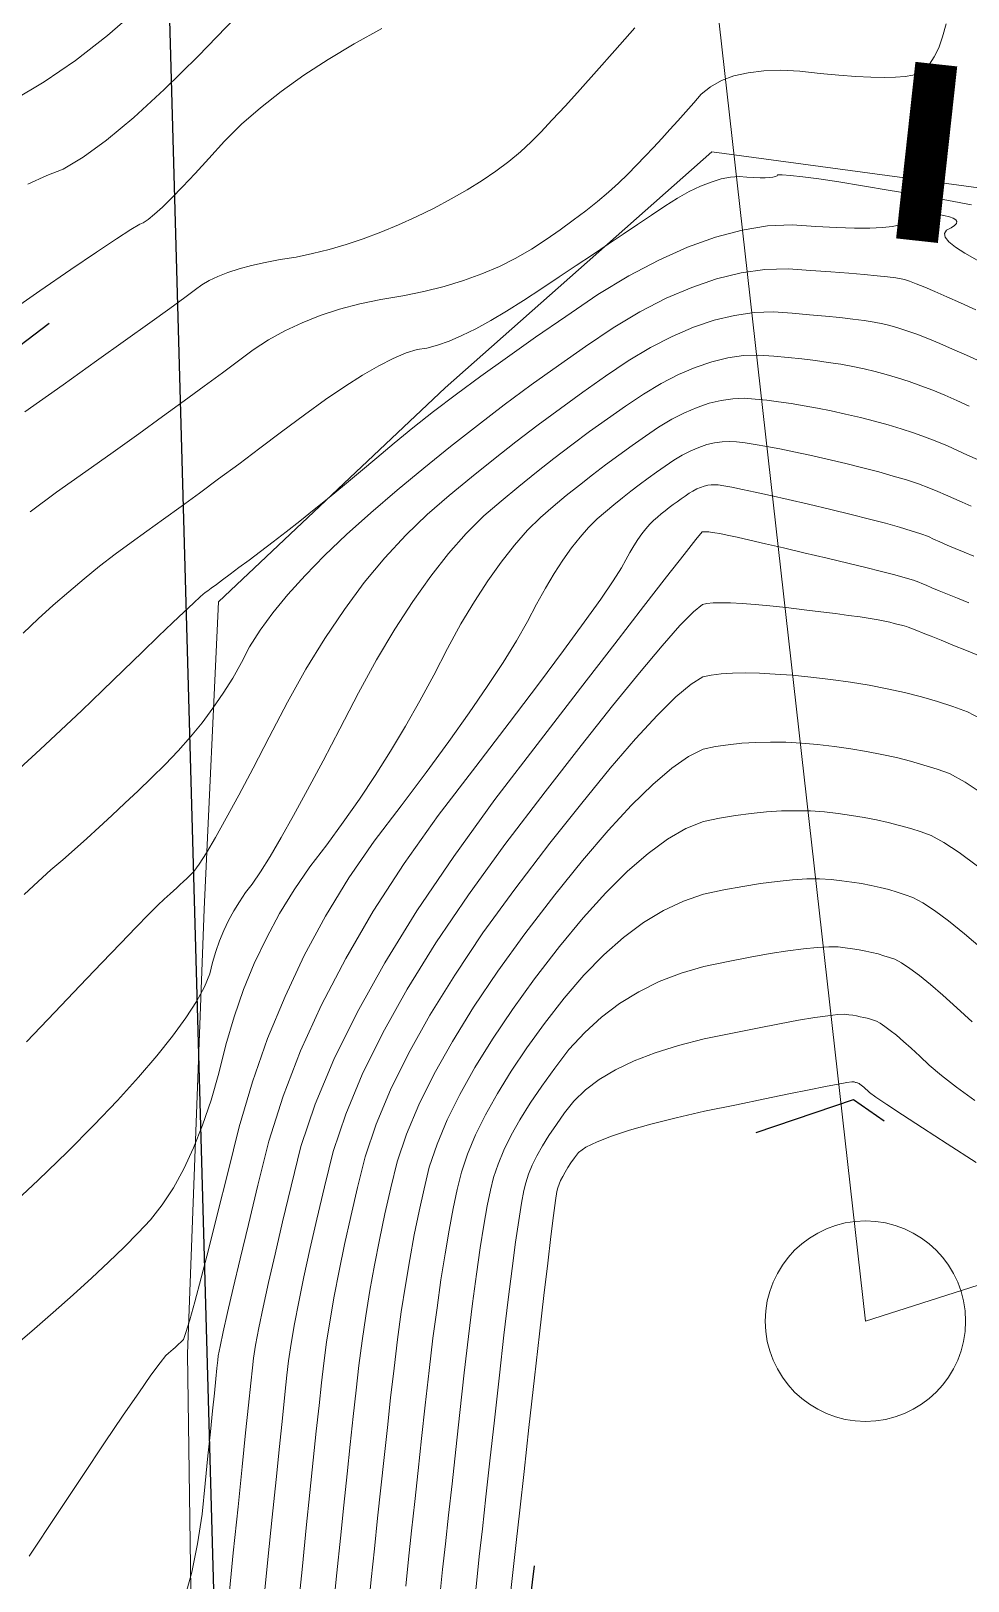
# Model space of a CAD drawing. Extents: x -19176 to -17597, y 5652440 to 5654285.
# Drawn here: x -18173.95 to -18167.26, y 5653019.28 to 5653030.33 of the extents above; entities that cross this region are included whole.
import ezdxf

# ---------------------------------------------------------------- set-up
doc = ezdxf.new("R2010")
doc.units = 0
doc.header["$LTSCALE"] = 5
doc.linetypes.add('foc-TOPO', pattern=[1, 0.2, -0.8])
for name, color, linetype in [('AS-CABLE', 224, 'foc-CABLE'), ('L-TITLEDB', 4, 'Continuous'), ('T-LOW-AREA', 48, 'foc-TOPO')]:
    doc.layers.add(name, color=color, linetype=linetype)
for name, color, linetype, lineweight, true_color in [('AS-STORM', 7, 'foc-STORM', 9, 0x29a300), ('C-TOPO-MAJR', 7, 'Continuous', 15, 0xd3aa5f), ('C-TOPO-MINR', 7, 'Continuous', 13, 0xe9d5af)]:
    doc.layers.add(name, color=color, linetype=linetype, lineweight=lineweight, true_color=true_color)
doc.layers.add('T-ELEVATION', color=48, linetype='Continuous', lineweight=18)
doc.styles.add('foc-LtypeFont', font='ARIALN.TTF', dxfattribs={"height": 7.35})
doc.linetypes.add('foc-CABLE', pattern='A,2,-1,["C",foc-LtypeFont,S=0.2,R=0,X=-0.625,Y=-0.75],-1.24,8', length=12.24)
doc.linetypes.add('foc-STORM', pattern='A,10,-1,["ST",foc-LtypeFont,S=0.2,R=0,X=-0.5,Y=-0.75],-2.75', length=13.75)

msp = doc.modelspace()

# ---------------------------------------------------------------- linework, layer by layer
at = {"layer": 'AS-CABLE', "const_width": 0.3, "flags": 128}
msp.add_lwpolyline([(-18167.485, 5653030.095), (-18167.623, 5653028.836)], dxfattribs=at)
at = {"layer": 'AS-STORM', "flags": 128}
msp.add_lwpolyline([(-18172.695, 5653062.825), (-18167.991, 5653021.129), (-18126.71, 5653034.315), (-18127.274, 5653041.219)], dxfattribs=at)
at = {"layer": 'AS-STORM', "linetype": 'ByBlock'}
msp.add_circle((-18167.991, 5653021.129), 0.715, dxfattribs=at)
at = {"layer": 'C-TOPO-MAJR', "flags": 128}
for points in [[(-18173.969, 5653029.238), (-18173.835, 5653029.301), (-18173.717, 5653029.347), (-18173.575, 5653029.432), (-18173.407, 5653029.554), (-18173.214, 5653029.715), (-18172.997, 5653029.915), (-18172.755, 5653030.152), (-18172.487, 5653030.428)], [(-18174.028, 5653025.071), (-18173.881, 5653025.206), (-18173.733, 5653025.344), (-18173.584, 5653025.484), (-18173.436, 5653025.627), (-18173.286, 5653025.773), (-18173.153, 5653025.902), (-18173.037, 5653026.014), (-18172.937, 5653026.11), (-18172.854, 5653026.189), (-18172.787, 5653026.251), (-18172.737, 5653026.297), (-18172.703, 5653026.326), (-18172.686, 5653026.338), (-18172.66, 5653026.357), (-18172.624, 5653026.384), (-18172.579, 5653026.417), (-18172.526, 5653026.457), (-18172.463, 5653026.504), (-18172.391, 5653026.558), (-18172.31, 5653026.619), (-18172.219, 5653026.687), (-18172.125, 5653026.76), (-18172.027, 5653026.836), (-18171.925, 5653026.918), (-18171.819, 5653027.004), (-18171.709, 5653027.094), (-18171.595, 5653027.189), (-18171.478, 5653027.288), (-18171.356, 5653027.391), (-18171.221, 5653027.501), (-18171.073, 5653027.618), (-18170.911, 5653027.741), (-18170.736, 5653027.87), (-18170.547, 5653028.005), (-18170.345, 5653028.147), (-18170.13, 5653028.296), (-18169.901, 5653028.451), (-18169.68, 5653028.585), (-18169.466, 5653028.698), (-18169.26, 5653028.79), (-18169.062, 5653028.861), (-18168.872, 5653028.912), (-18168.689, 5653028.941), (-18168.514, 5653028.95), (-18168.346, 5653028.938), (-18168.198, 5653028.929), (-18168.069, 5653028.925), (-18167.96, 5653028.925), (-18167.869, 5653028.929), (-18167.798, 5653028.937), (-18167.746, 5653028.949), (-18167.713, 5653028.965), (-18167.699, 5653028.984), (-18167.681, 5653029.001), (-18167.659, 5653029.014), (-18167.632, 5653029.023), (-18167.601, 5653029.029), (-18167.565, 5653029.031), (-18167.525, 5653029.03), (-18167.48, 5653029.025), (-18167.431, 5653029.016), (-18167.392, 5653029.007), (-18167.364, 5653028.996), (-18167.346, 5653028.985), (-18167.339, 5653028.972), (-18167.342, 5653028.958), (-18167.355, 5653028.943), (-18167.379, 5653028.927), (-18167.413, 5653028.91), (-18167.427, 5653028.888), (-18167.421, 5653028.86), (-18167.395, 5653028.827), (-18167.348, 5653028.789), (-18167.281, 5653028.746), (-18167.193, 5653028.698)], [(-18173.959, 5653019.452), (-18173.757, 5653019.758), (-18173.578, 5653020.028), (-18173.422, 5653020.261), (-18173.289, 5653020.458), (-18173.178, 5653020.619), (-18173.091, 5653020.744), (-18173.026, 5653020.832), (-18172.985, 5653020.884), (-18172.966, 5653020.9), (-18172.949, 5653020.914), (-18172.933, 5653020.929), (-18172.918, 5653020.942), (-18172.904, 5653020.955), (-18172.891, 5653020.967), (-18172.879, 5653020.978), (-18172.869, 5653020.989), (-18172.859, 5653020.999), (-18172.841, 5653021.049), (-18172.813, 5653021.138), (-18172.777, 5653021.268), (-18172.732, 5653021.438), (-18172.678, 5653021.647), (-18172.615, 5653021.897), (-18172.543, 5653022.186), (-18172.462, 5653022.516), (-18172.367, 5653022.836), (-18172.258, 5653023.146), (-18172.134, 5653023.446), (-18171.997, 5653023.738), (-18171.845, 5653024.019), (-18171.679, 5653024.291), (-18171.498, 5653024.553), (-18171.304, 5653024.806), (-18171.126, 5653025.043), (-18170.964, 5653025.263), (-18170.819, 5653025.467), (-18170.69, 5653025.655), (-18170.577, 5653025.826), (-18170.481, 5653025.981), (-18170.402, 5653026.12), (-18170.338, 5653026.243), (-18170.275, 5653026.357), (-18170.213, 5653026.462), (-18170.151, 5653026.557), (-18170.089, 5653026.644), (-18170.028, 5653026.722), (-18169.967, 5653026.791), (-18169.907, 5653026.851), (-18169.847, 5653026.902), (-18169.787, 5653026.952), (-18169.726, 5653027.001), (-18169.666, 5653027.049), (-18169.605, 5653027.095), (-18169.543, 5653027.141), (-18169.482, 5653027.185), (-18169.42, 5653027.228), (-18169.358, 5653027.27), (-18169.298, 5653027.306), (-18169.238, 5653027.337), (-18169.18, 5653027.361), (-18169.124, 5653027.381), (-18169.068, 5653027.394), (-18169.014, 5653027.402), (-18168.962, 5653027.404), (-18168.911, 5653027.4), (-18168.849, 5653027.393), (-18168.777, 5653027.382), (-18168.696, 5653027.368), (-18168.603, 5653027.351), (-18168.501, 5653027.33), (-18168.388, 5653027.305), (-18168.265, 5653027.277), (-18168.132, 5653027.246), (-18168.009, 5653027.216), (-18167.895, 5653027.186), (-18167.792, 5653027.157), (-18167.698, 5653027.129), (-18167.613, 5653027.101), (-18167.539, 5653027.074), (-18167.474, 5653027.048), (-18167.419, 5653027.023), (-18167.361, 5653026.997), (-18167.3, 5653026.97), (-18167.236, 5653026.942)], [(-18171.791, 5653019.075), (-18171.764, 5653019.334), (-18171.739, 5653019.581), (-18171.715, 5653019.816), (-18171.691, 5653020.039), (-18171.669, 5653020.25), (-18171.647, 5653020.449), (-18171.627, 5653020.637), (-18171.607, 5653020.812), (-18171.584, 5653020.989), (-18171.558, 5653021.167), (-18171.529, 5653021.347), (-18171.496, 5653021.528), (-18171.46, 5653021.71), (-18171.421, 5653021.894), (-18171.379, 5653022.079), (-18171.333, 5653022.265), (-18171.266, 5653022.463), (-18171.178, 5653022.672), (-18171.069, 5653022.893), (-18170.939, 5653023.125), (-18170.788, 5653023.369), (-18170.616, 5653023.625), (-18170.423, 5653023.891), (-18170.209, 5653024.17), (-18170.01, 5653024.416), (-18169.827, 5653024.629), (-18169.66, 5653024.81), (-18169.509, 5653024.958), (-18169.374, 5653025.074), (-18169.254, 5653025.157), (-18169.15, 5653025.208), (-18169.062, 5653025.227), (-18168.97, 5653025.241), (-18168.873, 5653025.251), (-18168.773, 5653025.257), (-18168.669, 5653025.26), (-18168.56, 5653025.258), (-18168.448, 5653025.252), (-18168.332, 5653025.242), (-18168.211, 5653025.228), (-18168.095, 5653025.211), (-18167.983, 5653025.193), (-18167.874, 5653025.172), (-18167.77, 5653025.149), (-18167.669, 5653025.124), (-18167.573, 5653025.096), (-18167.48, 5653025.067), (-18167.392, 5653025.035), (-18167.279, 5653024.974), (-18167.143, 5653024.884)], [(-18170.522, 5653019.208), (-18170.505, 5653019.358), (-18170.484, 5653019.55), (-18170.458, 5653019.782), (-18170.428, 5653020.056), (-18170.393, 5653020.37), (-18170.353, 5653020.725), (-18170.318, 5653021.039), (-18170.286, 5653021.312), (-18170.259, 5653021.543), (-18170.237, 5653021.733), (-18170.218, 5653021.882), (-18170.204, 5653021.989), (-18170.193, 5653022.055), (-18170.187, 5653022.079), (-18170.178, 5653022.106), (-18170.167, 5653022.133), (-18170.152, 5653022.162), (-18170.135, 5653022.193), (-18170.115, 5653022.225), (-18170.093, 5653022.259), (-18170.067, 5653022.294), (-18170.039, 5653022.331), (-18169.986, 5653022.369), (-18169.907, 5653022.408), (-18169.804, 5653022.449), (-18169.675, 5653022.491), (-18169.522, 5653022.535), (-18169.343, 5653022.58), (-18169.14, 5653022.626), (-18168.911, 5653022.673), (-18168.71, 5653022.715), (-18168.537, 5653022.75), (-18168.392, 5653022.78), (-18168.275, 5653022.803), (-18168.185, 5653022.82), (-18168.123, 5653022.832), (-18168.089, 5653022.837), (-18168.083, 5653022.836), (-18168.077, 5653022.836), (-18168.072, 5653022.835), (-18168.066, 5653022.834), (-18168.061, 5653022.832), (-18168.056, 5653022.831), (-18168.051, 5653022.83), (-18168.047, 5653022.828), (-18168.042, 5653022.827), (-18168.036, 5653022.824), (-18168.03, 5653022.819), (-18168.022, 5653022.813), (-18168.012, 5653022.806), (-18168.002, 5653022.797), (-18167.99, 5653022.786), (-18167.977, 5653022.775), (-18167.963, 5653022.761), (-18167.917, 5653022.728), (-18167.838, 5653022.674), (-18167.727, 5653022.601), (-18167.584, 5653022.507), (-18167.408, 5653022.393), (-18167.2, 5653022.26)]]:
    msp.add_lwpolyline(points, dxfattribs=at)
at = {"layer": 'C-TOPO-MINR', "flags": 128}
for points in [[(-18174.073, 5653029.838), (-18173.853, 5653029.968), (-18173.63, 5653030.122), (-18173.402, 5653030.299), (-18173.17, 5653030.499)], [(-18174.145, 5653028.296), (-18173.883, 5653028.477), (-18173.662, 5653028.63), (-18173.479, 5653028.753), (-18173.337, 5653028.849), (-18173.234, 5653028.915), (-18173.17, 5653028.953), (-18173.146, 5653028.963), (-18173.111, 5653028.986), (-18173.066, 5653029.024), (-18173.009, 5653029.076), (-18172.942, 5653029.141), (-18172.865, 5653029.221), (-18172.776, 5653029.315), (-18172.677, 5653029.423), (-18172.567, 5653029.546), (-18172.444, 5653029.666), (-18172.309, 5653029.784), (-18172.161, 5653029.901), (-18172, 5653030.016), (-18171.827, 5653030.129), (-18171.641, 5653030.24), (-18171.443, 5653030.349)], [(-18173.99, 5653027.615), (-18173.718, 5653027.808), (-18173.479, 5653027.978), (-18173.273, 5653028.126), (-18173.099, 5653028.25), (-18172.957, 5653028.352), (-18172.848, 5653028.431), (-18172.772, 5653028.487), (-18172.728, 5653028.52), (-18172.675, 5653028.551), (-18172.613, 5653028.581), (-18172.542, 5653028.608), (-18172.462, 5653028.634), (-18172.374, 5653028.658), (-18172.276, 5653028.68), (-18172.169, 5653028.701), (-18172.054, 5653028.719), (-18171.937, 5653028.744), (-18171.818, 5653028.773), (-18171.697, 5653028.809), (-18171.575, 5653028.85), (-18171.451, 5653028.896), (-18171.325, 5653028.948), (-18171.198, 5653029.006), (-18171.069, 5653029.069), (-18170.948, 5653029.134), (-18170.834, 5653029.199), (-18170.727, 5653029.265), (-18170.628, 5653029.332), (-18170.537, 5653029.4), (-18170.453, 5653029.469), (-18170.377, 5653029.54), (-18170.308, 5653029.611), (-18170.227, 5653029.697), (-18170.133, 5653029.798), (-18170.028, 5653029.915), (-18169.91, 5653030.046), (-18169.78, 5653030.193), (-18169.637, 5653030.355)], [(-18173.954, 5653026.903), (-18173.764, 5653027.041), (-18173.555, 5653027.189), (-18173.36, 5653027.328), (-18173.178, 5653027.459), (-18173.009, 5653027.581), (-18172.853, 5653027.694), (-18172.711, 5653027.798), (-18172.581, 5653027.893), (-18172.465, 5653027.979), (-18172.362, 5653028.057), (-18172.252, 5653028.128), (-18172.136, 5653028.192), (-18172.012, 5653028.25), (-18171.882, 5653028.302), (-18171.745, 5653028.347), (-18171.601, 5653028.385), (-18171.45, 5653028.417), (-18171.293, 5653028.442), (-18171.142, 5653028.473), (-18170.998, 5653028.51), (-18170.86, 5653028.552), (-18170.729, 5653028.599), (-18170.604, 5653028.652), (-18170.486, 5653028.711), (-18170.374, 5653028.775), (-18170.269, 5653028.845), (-18170.17, 5653028.913), (-18170.076, 5653028.982), (-18169.987, 5653029.049), (-18169.904, 5653029.116), (-18169.826, 5653029.181), (-18169.753, 5653029.247), (-18169.686, 5653029.311), (-18169.625, 5653029.374), (-18169.564, 5653029.438), (-18169.504, 5653029.501), (-18169.445, 5653029.565), (-18169.387, 5653029.628), (-18169.329, 5653029.691), (-18169.273, 5653029.755), (-18169.217, 5653029.818), (-18169.163, 5653029.881), (-18169.096, 5653029.934), (-18169.019, 5653029.978), (-18168.93, 5653030.011), (-18168.829, 5653030.034), (-18168.717, 5653030.048), (-18168.594, 5653030.051), (-18168.459, 5653030.045), (-18168.313, 5653030.029), (-18168.18, 5653030.016), (-18168.06, 5653030.007), (-18167.952, 5653030.002), (-18167.858, 5653030), (-18167.777, 5653030.002), (-18167.708, 5653030.008), (-18167.653, 5653030.017), (-18167.611, 5653030.03), (-18167.571, 5653030.056), (-18167.534, 5653030.095), (-18167.5, 5653030.147), (-18167.468, 5653030.212), (-18167.44, 5653030.291), (-18167.414, 5653030.382)], [(-18174.004, 5653026.036), (-18173.896, 5653026.138), (-18173.788, 5653026.236), (-18173.678, 5653026.332), (-18173.568, 5653026.424), (-18173.457, 5653026.514), (-18173.346, 5653026.6), (-18173.233, 5653026.683), (-18173.121, 5653026.764), (-18173.002, 5653026.849), (-18172.876, 5653026.94), (-18172.745, 5653027.036), (-18172.608, 5653027.137), (-18172.464, 5653027.243), (-18172.314, 5653027.355), (-18172.158, 5653027.472), (-18171.996, 5653027.594), (-18171.846, 5653027.702), (-18171.707, 5653027.796), (-18171.581, 5653027.877), (-18171.465, 5653027.943), (-18171.362, 5653027.996), (-18171.27, 5653028.035), (-18171.19, 5653028.059), (-18171.122, 5653028.07), (-18171.046, 5653028.091), (-18170.962, 5653028.12), (-18170.871, 5653028.159), (-18170.773, 5653028.208), (-18170.666, 5653028.266), (-18170.552, 5653028.333), (-18170.431, 5653028.409), (-18170.302, 5653028.495), (-18170.177, 5653028.578), (-18170.056, 5653028.658), (-18169.94, 5653028.736), (-18169.828, 5653028.811), (-18169.72, 5653028.883), (-18169.617, 5653028.952), (-18169.518, 5653029.019), (-18169.423, 5653029.083), (-18169.333, 5653029.139), (-18169.248, 5653029.186), (-18169.168, 5653029.224), (-18169.092, 5653029.254), (-18169.021, 5653029.276), (-18168.955, 5653029.289), (-18168.893, 5653029.293), (-18168.837, 5653029.289), (-18168.787, 5653029.286), (-18168.743, 5653029.285), (-18168.706, 5653029.285), (-18168.675, 5653029.286), (-18168.651, 5653029.289), (-18168.633, 5653029.293), (-18168.622, 5653029.298), (-18168.618, 5653029.305), (-18168.586, 5653029.306), (-18168.526, 5653029.302), (-18168.439, 5653029.291), (-18168.324, 5653029.276), (-18168.182, 5653029.255), (-18168.013, 5653029.228), (-18167.815, 5653029.195), (-18167.591, 5653029.157), (-18167.397, 5653029.123), (-18167.233, 5653029.092)], [(-18173.996, 5653024.173), (-18173.896, 5653024.266), (-18173.805, 5653024.348), (-18173.721, 5653024.42), (-18173.636, 5653024.494), (-18173.549, 5653024.572), (-18173.46, 5653024.653), (-18173.369, 5653024.736), (-18173.277, 5653024.823), (-18173.183, 5653024.912), (-18173.087, 5653025.004), (-18172.989, 5653025.1), (-18172.896, 5653025.197), (-18172.809, 5653025.297), (-18172.726, 5653025.398), (-18172.648, 5653025.502), (-18172.575, 5653025.608), (-18172.507, 5653025.716), (-18172.444, 5653025.826), (-18172.387, 5653025.938), (-18172.312, 5653026.057), (-18172.222, 5653026.181), (-18172.115, 5653026.312), (-18171.991, 5653026.448), (-18171.851, 5653026.591), (-18171.695, 5653026.74), (-18171.522, 5653026.895), (-18171.333, 5653027.056), (-18171.143, 5653027.213), (-18170.953, 5653027.367), (-18170.761, 5653027.517), (-18170.569, 5653027.664), (-18170.376, 5653027.807), (-18170.182, 5653027.946), (-18169.988, 5653028.082), (-18169.792, 5653028.215), (-18169.601, 5653028.329), (-18169.414, 5653028.425), (-18169.231, 5653028.503), (-18169.053, 5653028.563), (-18168.879, 5653028.606), (-18168.709, 5653028.63), (-18168.543, 5653028.636), (-18168.381, 5653028.624), (-18168.237, 5653028.613), (-18168.11, 5653028.603), (-18168, 5653028.594), (-18167.908, 5653028.585), (-18167.833, 5653028.578), (-18167.775, 5653028.571), (-18167.735, 5653028.564), (-18167.711, 5653028.559), (-18167.676, 5653028.547), (-18167.628, 5653028.529), (-18167.568, 5653028.504), (-18167.495, 5653028.474), (-18167.41, 5653028.436), (-18167.312, 5653028.393), (-18167.202, 5653028.343)], [(-18173.978, 5653023.122), (-18173.777, 5653023.334), (-18173.598, 5653023.521), (-18173.442, 5653023.685), (-18173.308, 5653023.824), (-18173.197, 5653023.939), (-18173.108, 5653024.03), (-18173.041, 5653024.097), (-18172.997, 5653024.14), (-18172.975, 5653024.159), (-18172.953, 5653024.178), (-18172.93, 5653024.198), (-18172.907, 5653024.219), (-18172.884, 5653024.241), (-18172.859, 5653024.264), (-18172.835, 5653024.287), (-18172.81, 5653024.311), (-18172.784, 5653024.336), (-18172.746, 5653024.389), (-18172.695, 5653024.47), (-18172.631, 5653024.579), (-18172.554, 5653024.716), (-18172.464, 5653024.881), (-18172.361, 5653025.074), (-18172.246, 5653025.295), (-18172.117, 5653025.544), (-18171.985, 5653025.779), (-18171.849, 5653025.999), (-18171.71, 5653026.205), (-18171.568, 5653026.397), (-18171.421, 5653026.574), (-18171.272, 5653026.736), (-18171.119, 5653026.884), (-18170.962, 5653027.018), (-18170.804, 5653027.148), (-18170.646, 5653027.276), (-18170.487, 5653027.4), (-18170.328, 5653027.522), (-18170.168, 5653027.64), (-18170.007, 5653027.756), (-18169.846, 5653027.869), (-18169.684, 5653027.978), (-18169.525, 5653028.073), (-18169.37, 5653028.153), (-18169.219, 5653028.218), (-18169.071, 5653028.268), (-18168.926, 5653028.303), (-18168.785, 5653028.323), (-18168.648, 5653028.328), (-18168.514, 5653028.318), (-18168.39, 5653028.308), (-18168.277, 5653028.298), (-18168.174, 5653028.287), (-18168.082, 5653028.277), (-18168, 5653028.266), (-18167.928, 5653028.254), (-18167.867, 5653028.243), (-18167.817, 5653028.231), (-18167.759, 5653028.214), (-18167.695, 5653028.193), (-18167.624, 5653028.168), (-18167.546, 5653028.137), (-18167.461, 5653028.103), (-18167.369, 5653028.063), (-18167.27, 5653028.019), (-18167.165, 5653027.971)], [(-18174.125, 5653021.92), (-18173.896, 5653022.134), (-18173.687, 5653022.337), (-18173.498, 5653022.526), (-18173.33, 5653022.704), (-18173.18, 5653022.869), (-18173.049, 5653023.022), (-18172.936, 5653023.163), (-18172.842, 5653023.292), (-18172.766, 5653023.409), (-18172.709, 5653023.514), (-18172.671, 5653023.607), (-18172.651, 5653023.687), (-18172.628, 5653023.765), (-18172.601, 5653023.841), (-18172.571, 5653023.915), (-18172.537, 5653023.986), (-18172.5, 5653024.055), (-18172.46, 5653024.121), (-18172.415, 5653024.186), (-18172.368, 5653024.247), (-18172.31, 5653024.333), (-18172.241, 5653024.443), (-18172.162, 5653024.578), (-18172.073, 5653024.736), (-18171.973, 5653024.918), (-18171.862, 5653025.125), (-18171.742, 5653025.355), (-18171.61, 5653025.61), (-18171.48, 5653025.846), (-18171.35, 5653026.064), (-18171.221, 5653026.263), (-18171.093, 5653026.443), (-18170.966, 5653026.605), (-18170.84, 5653026.748), (-18170.715, 5653026.873), (-18170.59, 5653026.979), (-18170.465, 5653027.083), (-18170.34, 5653027.184), (-18170.214, 5653027.283), (-18170.087, 5653027.38), (-18169.96, 5653027.474), (-18169.832, 5653027.566), (-18169.704, 5653027.655), (-18169.575, 5653027.742), (-18169.449, 5653027.817), (-18169.326, 5653027.881), (-18169.206, 5653027.932), (-18169.088, 5653027.972), (-18168.974, 5653028), (-18168.862, 5653028.016), (-18168.752, 5653028.02), (-18168.646, 5653028.012), (-18168.543, 5653028.003), (-18168.444, 5653027.993), (-18168.348, 5653027.981), (-18168.256, 5653027.968), (-18168.167, 5653027.954), (-18168.082, 5653027.938), (-18168, 5653027.921), (-18167.922, 5653027.903), (-18167.842, 5653027.881), (-18167.762, 5653027.857), (-18167.68, 5653027.831), (-18167.596, 5653027.801), (-18167.511, 5653027.769), (-18167.425, 5653027.734), (-18167.338, 5653027.696), (-18167.25, 5653027.655)], [(-18174.105, 5653020.918), (-18173.941, 5653021.058), (-18173.788, 5653021.191), (-18173.646, 5653021.317), (-18173.514, 5653021.437), (-18173.393, 5653021.551), (-18173.283, 5653021.657), (-18173.183, 5653021.758), (-18173.094, 5653021.851), (-18173.01, 5653021.959), (-18172.931, 5653022.08), (-18172.857, 5653022.216), (-18172.787, 5653022.365), (-18172.722, 5653022.528), (-18172.662, 5653022.705), (-18172.607, 5653022.897), (-18172.557, 5653023.101), (-18172.498, 5653023.3), (-18172.43, 5653023.494), (-18172.353, 5653023.681), (-18172.267, 5653023.862), (-18172.173, 5653024.037), (-18172.069, 5653024.206), (-18171.957, 5653024.369), (-18171.836, 5653024.527), (-18171.718, 5653024.688), (-18171.603, 5653024.853), (-18171.49, 5653025.022), (-18171.381, 5653025.195), (-18171.275, 5653025.372), (-18171.172, 5653025.553), (-18171.072, 5653025.738), (-18170.974, 5653025.927), (-18170.878, 5653026.102), (-18170.782, 5653026.263), (-18170.686, 5653026.41), (-18170.591, 5653026.544), (-18170.497, 5653026.664), (-18170.404, 5653026.77), (-18170.311, 5653026.862), (-18170.219, 5653026.941), (-18170.126, 5653027.018), (-18170.033, 5653027.093), (-18169.94, 5653027.166), (-18169.846, 5653027.237), (-18169.752, 5653027.307), (-18169.657, 5653027.375), (-18169.562, 5653027.442), (-18169.467, 5653027.506), (-18169.373, 5653027.562), (-18169.282, 5653027.609), (-18169.193, 5653027.647), (-18169.106, 5653027.676), (-18169.021, 5653027.697), (-18168.938, 5653027.709), (-18168.857, 5653027.712), (-18168.778, 5653027.706), (-18168.696, 5653027.698), (-18168.611, 5653027.687), (-18168.522, 5653027.675), (-18168.429, 5653027.659), (-18168.334, 5653027.642), (-18168.235, 5653027.622), (-18168.133, 5653027.599), (-18168.027, 5653027.574), (-18167.926, 5653027.549), (-18167.829, 5653027.522), (-18167.736, 5653027.494), (-18167.647, 5653027.465), (-18167.562, 5653027.435), (-18167.482, 5653027.404), (-18167.406, 5653027.372), (-18167.334, 5653027.339), (-18167.263, 5653027.307), (-18167.192, 5653027.275)], [(-18172.853, 5653019.142), (-18172.8, 5653019.338), (-18172.758, 5653019.541), (-18172.726, 5653019.753), (-18172.704, 5653019.972), (-18172.684, 5653020.168), (-18172.666, 5653020.34), (-18172.651, 5653020.489), (-18172.638, 5653020.615), (-18172.628, 5653020.717), (-18172.62, 5653020.795), (-18172.614, 5653020.85), (-18172.61, 5653020.882), (-18172.597, 5653020.949), (-18172.575, 5653021.052), (-18172.544, 5653021.19), (-18172.504, 5653021.364), (-18172.454, 5653021.573), (-18172.395, 5653021.818), (-18172.327, 5653022.098), (-18172.249, 5653022.413), (-18172.148, 5653022.733), (-18172.023, 5653023.057), (-18171.874, 5653023.385), (-18171.701, 5653023.717), (-18171.505, 5653024.053), (-18171.284, 5653024.393), (-18171.04, 5653024.737), (-18170.772, 5653025.086), (-18170.534, 5653025.397), (-18170.325, 5653025.673), (-18170.147, 5653025.912), (-18169.998, 5653026.114), (-18169.88, 5653026.28), (-18169.791, 5653026.41), (-18169.732, 5653026.503), (-18169.702, 5653026.56), (-18169.673, 5653026.612), (-18169.644, 5653026.66), (-18169.616, 5653026.705), (-18169.587, 5653026.745), (-18169.559, 5653026.781), (-18169.531, 5653026.813), (-18169.503, 5653026.84), (-18169.475, 5653026.864), (-18169.448, 5653026.887), (-18169.42, 5653026.91), (-18169.392, 5653026.932), (-18169.364, 5653026.953), (-18169.335, 5653026.974), (-18169.307, 5653026.994), (-18169.278, 5653027.014), (-18169.25, 5653027.034), (-18169.222, 5653027.05), (-18169.194, 5653027.065), (-18169.168, 5653027.076), (-18169.141, 5653027.085), (-18169.116, 5653027.091), (-18169.091, 5653027.095), (-18169.067, 5653027.095), (-18169.043, 5653027.094), (-18169.002, 5653027.088), (-18168.944, 5653027.077), (-18168.869, 5653027.062), (-18168.777, 5653027.042), (-18168.668, 5653027.018), (-18168.542, 5653026.989), (-18168.398, 5653026.956), (-18168.238, 5653026.918), (-18168.092, 5653026.883), (-18167.962, 5653026.85), (-18167.848, 5653026.82), (-18167.748, 5653026.792), (-18167.664, 5653026.767), (-18167.595, 5653026.745), (-18167.542, 5653026.725), (-18167.504, 5653026.707), (-18167.459, 5653026.687), (-18167.408, 5653026.665), (-18167.351, 5653026.641), (-18167.287, 5653026.614), (-18167.217, 5653026.585)], [(-18172.54, 5653019.103), (-18172.503, 5653019.476), (-18172.469, 5653019.805), (-18172.44, 5653020.091), (-18172.415, 5653020.332), (-18172.395, 5653020.531), (-18172.379, 5653020.686), (-18172.367, 5653020.797), (-18172.359, 5653020.865), (-18172.344, 5653020.959), (-18172.321, 5653021.081), (-18172.29, 5653021.229), (-18172.252, 5653021.405), (-18172.205, 5653021.607), (-18172.151, 5653021.837), (-18172.09, 5653022.093), (-18172.02, 5653022.376), (-18171.919, 5653022.677), (-18171.785, 5653022.995), (-18171.619, 5653023.331), (-18171.422, 5653023.685), (-18171.192, 5653024.056), (-18170.93, 5653024.444), (-18170.636, 5653024.85), (-18170.311, 5653025.273), (-18170.025, 5653025.644), (-18169.78, 5653025.961), (-18169.575, 5653026.226), (-18169.41, 5653026.438), (-18169.285, 5653026.598), (-18169.201, 5653026.704), (-18169.156, 5653026.758), (-18169.152, 5653026.759), (-18169.147, 5653026.759), (-18169.14, 5653026.759), (-18169.131, 5653026.759), (-18169.121, 5653026.759), (-18169.11, 5653026.758), (-18169.097, 5653026.756), (-18169.082, 5653026.755), (-18169.066, 5653026.753), (-18169.031, 5653026.747), (-18168.978, 5653026.735), (-18168.906, 5653026.72), (-18168.815, 5653026.699), (-18168.705, 5653026.674), (-18168.577, 5653026.645), (-18168.43, 5653026.61), (-18168.264, 5653026.572), (-18168.117, 5653026.536), (-18167.987, 5653026.505), (-18167.876, 5653026.477), (-18167.782, 5653026.452), (-18167.707, 5653026.432), (-18167.649, 5653026.414), (-18167.61, 5653026.401), (-18167.588, 5653026.391), (-18167.557, 5653026.378), (-18167.516, 5653026.36), (-18167.465, 5653026.339), (-18167.405, 5653026.314), (-18167.334, 5653026.285), (-18167.254, 5653026.253)], [(-18172.291, 5653019.094), (-18172.257, 5653019.429), (-18172.226, 5653019.73), (-18172.198, 5653019.999), (-18172.174, 5653020.235), (-18172.153, 5653020.437), (-18172.135, 5653020.607), (-18172.12, 5653020.744), (-18172.109, 5653020.847), (-18172.091, 5653020.969), (-18172.067, 5653021.11), (-18172.036, 5653021.268), (-18172, 5653021.446), (-18171.957, 5653021.641), (-18171.908, 5653021.856), (-18171.853, 5653022.088), (-18171.791, 5653022.339), (-18171.701, 5653022.606), (-18171.583, 5653022.888), (-18171.436, 5653023.185), (-18171.261, 5653023.498), (-18171.057, 5653023.827), (-18170.825, 5653024.171), (-18170.565, 5653024.53), (-18170.277, 5653024.905), (-18170.02, 5653025.234), (-18169.796, 5653025.517), (-18169.603, 5653025.754), (-18169.443, 5653025.945), (-18169.315, 5653026.09), (-18169.218, 5653026.189), (-18169.154, 5653026.241), (-18169.122, 5653026.248), (-18169.078, 5653026.252), (-18169.022, 5653026.253), (-18168.953, 5653026.252), (-18168.872, 5653026.247), (-18168.779, 5653026.241), (-18168.674, 5653026.231), (-18168.557, 5653026.219), (-18168.428, 5653026.204), (-18168.31, 5653026.189), (-18168.205, 5653026.176), (-18168.111, 5653026.163), (-18168.028, 5653026.152), (-18167.958, 5653026.141), (-18167.899, 5653026.131), (-18167.852, 5653026.122), (-18167.817, 5653026.114), (-18167.785, 5653026.106), (-18167.758, 5653026.099), (-18167.734, 5653026.093), (-18167.714, 5653026.088), (-18167.698, 5653026.084), (-18167.686, 5653026.08), (-18167.678, 5653026.077), (-18167.673, 5653026.075), (-18167.655, 5653026.068), (-18167.624, 5653026.055), (-18167.58, 5653026.037), (-18167.522, 5653026.014), (-18167.451, 5653025.986), (-18167.367, 5653025.952), (-18167.27, 5653025.913), (-18167.159, 5653025.868)], [(-18172.041, 5653019.085), (-18172.01, 5653019.381), (-18171.982, 5653019.656), (-18171.956, 5653019.907), (-18171.933, 5653020.137), (-18171.911, 5653020.344), (-18171.891, 5653020.528), (-18171.873, 5653020.69), (-18171.858, 5653020.83), (-18171.837, 5653020.979), (-18171.812, 5653021.138), (-18171.783, 5653021.308), (-18171.748, 5653021.487), (-18171.709, 5653021.676), (-18171.664, 5653021.875), (-18171.616, 5653022.083), (-18171.562, 5653022.302), (-18171.484, 5653022.534), (-18171.38, 5653022.78), (-18171.253, 5653023.039), (-18171.1, 5653023.312), (-18170.923, 5653023.598), (-18170.721, 5653023.898), (-18170.494, 5653024.211), (-18170.243, 5653024.538), (-18170.015, 5653024.825), (-18169.812, 5653025.073), (-18169.632, 5653025.282), (-18169.476, 5653025.452), (-18169.344, 5653025.582), (-18169.236, 5653025.673), (-18169.152, 5653025.725), (-18169.092, 5653025.737), (-18169.021, 5653025.746), (-18168.941, 5653025.751), (-18168.849, 5653025.753), (-18168.748, 5653025.751), (-18168.635, 5653025.745), (-18168.513, 5653025.736), (-18168.38, 5653025.723), (-18168.237, 5653025.706), (-18168.098, 5653025.687), (-18167.965, 5653025.665), (-18167.836, 5653025.64), (-18167.711, 5653025.613), (-18167.592, 5653025.583), (-18167.477, 5653025.55), (-18167.367, 5653025.514), (-18167.262, 5653025.476), (-18167.128, 5653025.404)], [(-18171.541, 5653019.066), (-18171.518, 5653019.287), (-18171.495, 5653019.506), (-18171.473, 5653019.724), (-18171.45, 5653019.941), (-18171.427, 5653020.157), (-18171.403, 5653020.371), (-18171.38, 5653020.583), (-18171.356, 5653020.795), (-18171.331, 5653020.999), (-18171.304, 5653021.196), (-18171.275, 5653021.386), (-18171.244, 5653021.569), (-18171.212, 5653021.744), (-18171.177, 5653021.913), (-18171.141, 5653022.074), (-18171.104, 5653022.228), (-18171.048, 5653022.391), (-18170.976, 5653022.564), (-18170.886, 5653022.747), (-18170.778, 5653022.939), (-18170.654, 5653023.14), (-18170.511, 5653023.351), (-18170.352, 5653023.572), (-18170.175, 5653023.802), (-18170.005, 5653024.006), (-18169.843, 5653024.185), (-18169.689, 5653024.338), (-18169.542, 5653024.465), (-18169.403, 5653024.566), (-18169.272, 5653024.642), (-18169.148, 5653024.692), (-18169.032, 5653024.716), (-18168.918, 5653024.736), (-18168.806, 5653024.751), (-18168.697, 5653024.762), (-18168.59, 5653024.768), (-18168.485, 5653024.77), (-18168.383, 5653024.768), (-18168.283, 5653024.761), (-18168.186, 5653024.749), (-18168.091, 5653024.736), (-18168, 5653024.721), (-18167.913, 5653024.705), (-18167.828, 5653024.686), (-18167.747, 5653024.665), (-18167.668, 5653024.643), (-18167.594, 5653024.619), (-18167.522, 5653024.593), (-18167.431, 5653024.544), (-18167.321, 5653024.471), (-18167.191, 5653024.374)], [(-18171.272, 5653019.24), (-18171.252, 5653019.432), (-18171.231, 5653019.633), (-18171.208, 5653019.843), (-18171.184, 5653020.063), (-18171.159, 5653020.292), (-18171.133, 5653020.53), (-18171.105, 5653020.777), (-18171.078, 5653021.009), (-18171.049, 5653021.225), (-18171.021, 5653021.425), (-18170.992, 5653021.61), (-18170.963, 5653021.779), (-18170.934, 5653021.932), (-18170.904, 5653022.069), (-18170.875, 5653022.191), (-18170.831, 5653022.32), (-18170.774, 5653022.457), (-18170.703, 5653022.601), (-18170.618, 5653022.752), (-18170.519, 5653022.912), (-18170.407, 5653023.078), (-18170.281, 5653023.253), (-18170.141, 5653023.434), (-18170, 5653023.597), (-18169.859, 5653023.741), (-18169.718, 5653023.866), (-18169.576, 5653023.972), (-18169.433, 5653024.058), (-18169.29, 5653024.126), (-18169.146, 5653024.175), (-18169.001, 5653024.205), (-18168.866, 5653024.23), (-18168.739, 5653024.251), (-18168.621, 5653024.266), (-18168.511, 5653024.277), (-18168.41, 5653024.283), (-18168.318, 5653024.284), (-18168.235, 5653024.28), (-18168.16, 5653024.271), (-18168.088, 5653024.261), (-18168.018, 5653024.25), (-18167.951, 5653024.237), (-18167.886, 5653024.223), (-18167.824, 5653024.207), (-18167.764, 5653024.19), (-18167.707, 5653024.171), (-18167.652, 5653024.152), (-18167.582, 5653024.114), (-18167.498, 5653024.058), (-18167.399, 5653023.984), (-18167.285, 5653023.892), (-18167.156, 5653023.783)], [(-18171.026, 5653019.192), (-18171.009, 5653019.357), (-18170.989, 5653019.541), (-18170.967, 5653019.745), (-18170.942, 5653019.969), (-18170.915, 5653020.213), (-18170.886, 5653020.477), (-18170.855, 5653020.76), (-18170.824, 5653021.019), (-18170.795, 5653021.254), (-18170.767, 5653021.465), (-18170.74, 5653021.651), (-18170.715, 5653021.813), (-18170.691, 5653021.951), (-18170.667, 5653022.064), (-18170.645, 5653022.154), (-18170.613, 5653022.248), (-18170.571, 5653022.349), (-18170.519, 5653022.455), (-18170.457, 5653022.566), (-18170.385, 5653022.683), (-18170.302, 5653022.805), (-18170.209, 5653022.933), (-18170.107, 5653023.066), (-18169.995, 5653023.188), (-18169.875, 5653023.297), (-18169.746, 5653023.394), (-18169.609, 5653023.478), (-18169.463, 5653023.551), (-18169.307, 5653023.611), (-18169.144, 5653023.659), (-18168.971, 5653023.695), (-18168.814, 5653023.725), (-18168.672, 5653023.751), (-18168.544, 5653023.771), (-18168.432, 5653023.786), (-18168.335, 5653023.795), (-18168.253, 5653023.8), (-18168.186, 5653023.799), (-18168.135, 5653023.793), (-18168.084, 5653023.786), (-18168.036, 5653023.778), (-18167.989, 5653023.769), (-18167.945, 5653023.759), (-18167.901, 5653023.748), (-18167.86, 5653023.736), (-18167.82, 5653023.724), (-18167.782, 5653023.71), (-18167.734, 5653023.684), (-18167.675, 5653023.645), (-18167.606, 5653023.594), (-18167.527, 5653023.53), (-18167.438, 5653023.454), (-18167.338, 5653023.365), (-18167.229, 5653023.264)], [(-18170.78, 5653019.145), (-18170.765, 5653019.282), (-18170.747, 5653019.45), (-18170.725, 5653019.648), (-18170.7, 5653019.876), (-18170.672, 5653020.134), (-18170.639, 5653020.423), (-18170.604, 5653020.743), (-18170.571, 5653021.029), (-18170.541, 5653021.283), (-18170.513, 5653021.504), (-18170.489, 5653021.692), (-18170.466, 5653021.847), (-18170.447, 5653021.97), (-18170.43, 5653022.06), (-18170.416, 5653022.116), (-18170.396, 5653022.177), (-18170.369, 5653022.241), (-18170.336, 5653022.308), (-18170.296, 5653022.379), (-18170.25, 5653022.454), (-18170.197, 5653022.532), (-18170.138, 5653022.614), (-18170.073, 5653022.699), (-18169.99, 5653022.778), (-18169.891, 5653022.853), (-18169.775, 5653022.921), (-18169.642, 5653022.985), (-18169.492, 5653023.043), (-18169.325, 5653023.095), (-18169.142, 5653023.142), (-18168.941, 5653023.184), (-18168.762, 5653023.22), (-18168.604, 5653023.25), (-18168.468, 5653023.275), (-18168.353, 5653023.294), (-18168.26, 5653023.308), (-18168.188, 5653023.316), (-18168.138, 5653023.318), (-18168.109, 5653023.315), (-18168.081, 5653023.311), (-18168.054, 5653023.306), (-18168.028, 5653023.301), (-18168.003, 5653023.296), (-18167.979, 5653023.29), (-18167.955, 5653023.283), (-18167.933, 5653023.276), (-18167.912, 5653023.268), (-18167.885, 5653023.254), (-18167.852, 5653023.232), (-18167.814, 5653023.203), (-18167.77, 5653023.168), (-18167.72, 5653023.125), (-18167.664, 5653023.076), (-18167.603, 5653023.019), (-18167.536, 5653022.956), (-18167.448, 5653022.882), (-18167.34, 5653022.797), (-18167.211, 5653022.702)]]:
    msp.add_lwpolyline(points, dxfattribs=at)
at = {"layer": 'L-TITLEDB', "flags": 128}
msp.add_lwpolyline([(-18172.44, 5653012.002), (-18173.746, 5653058.576)], dxfattribs=at)
at = {"layer": 'T-ELEVATION', "flags": 128}
msp.add_lwpolyline([(-18179.38, 5653011.54), (-18175.04, 5653011.701), (-18173.392, 5653012.035), (-18172.722, 5653012.62), (-18172.714, 5653013.985), (-18172.777, 5653017.193), (-18172.831, 5653020.897), (-18172.712, 5653024.067), (-18172.608, 5653026.261), (-18170.991, 5653027.786), (-18169.088, 5653029.469), (-18166.162, 5653029.076)], dxfattribs=at)
at = {"layer": 'T-LOW-AREA', "flags": 128}
for points in [[(-18168.056, 5653041.679), (-18169.337, 5653035.599), (-18170.401, 5653032.387), (-18173, 5653028.864), (-18175.846, 5653026.71), (-18179.203, 5653026.293)], [(-18178.702, 5653007.551), (-18174.102, 5653009.882), (-18171.806, 5653011.465), (-18171.237, 5653014.122), (-18170.398, 5653019.024), (-18170.013, 5653022.051), (-18168.077, 5653022.71), (-18165.891, 5653021.196), (-18163.588, 5653018.109), (-18160.163, 5653014.106), (-18159.84, 5653010.421), (-18160.209, 5653009.143), (-18161.099, 5653008.948), (-18165.108, 5653010.441), (-18168.884, 5653012.339), (-18171.14, 5653010.908), (-18173.597, 5653008.874), (-18178.107, 5653006.207)]]:
    msp.add_lwpolyline(points, dxfattribs=at)

doc.saveas('drawing.dxf')
